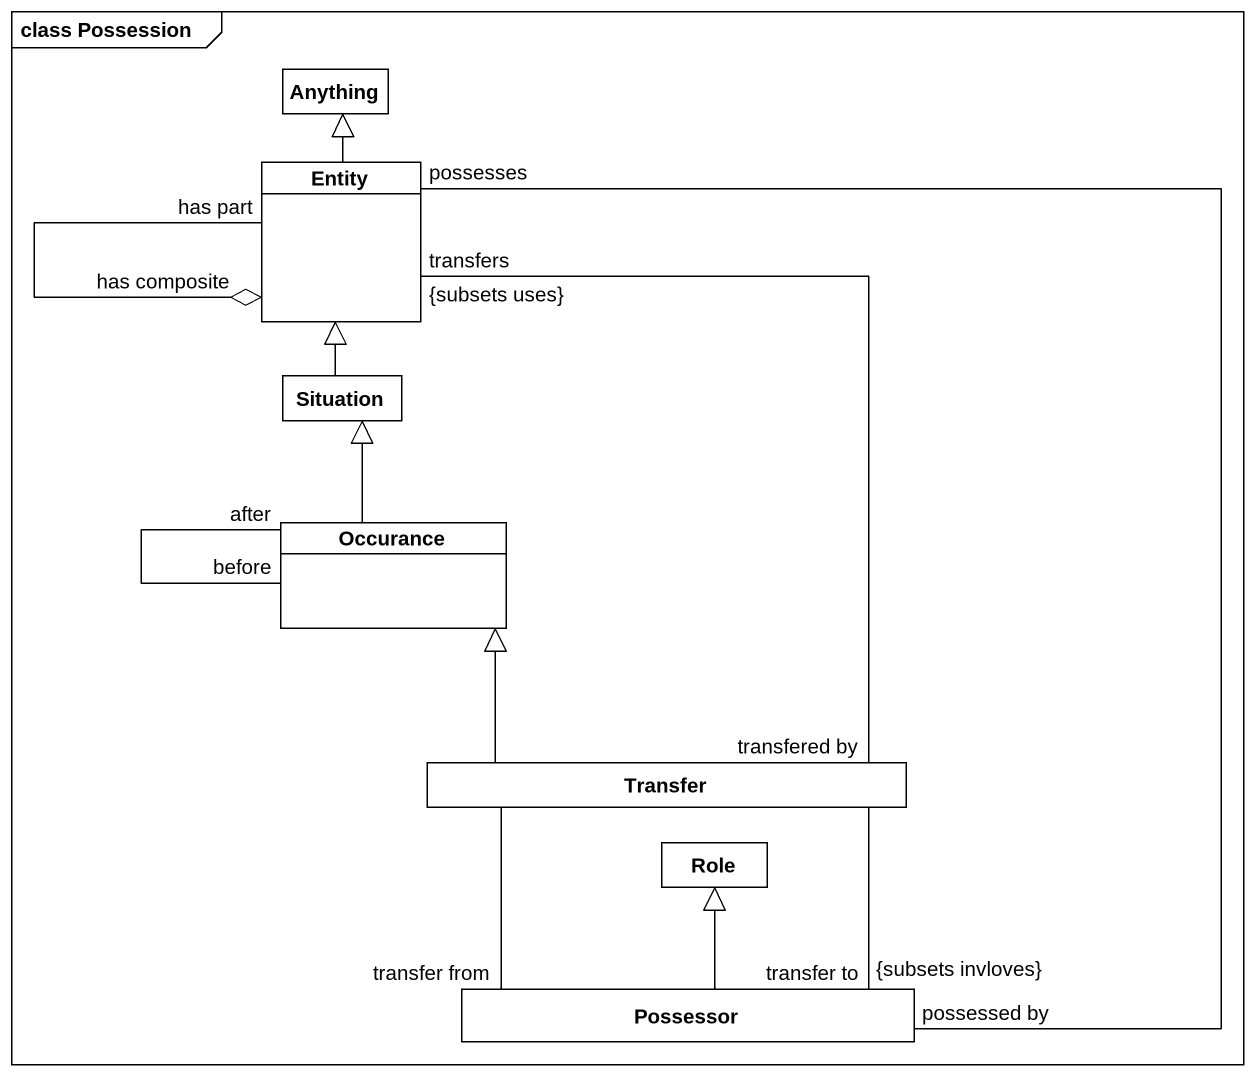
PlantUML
@startuml
mainframe class Possession
hide circle
hide empty members
class Anything
class "Entity" as Entity_
class Situation
class Occurance
class Transfer
class Role
class Possessor
Entity_ -up-|> Anything
Entity_ "has composite" o-- "has part" Entity_
Situation -up-|> Entity_
Occurance -up-|> Situation
Occurance "before" -- "after" Occurance
Transfer "transfered by" -up- "transfers\n{subsets uses}" Entity_
Transfer -up-|> Occurance
Transfer -- "transfer to\n{subsets invloves}" Possessor
Transfer -- "transfer from" Possessor
Possessor "possessed by" -up- "possesses" Entity_
Possessor -up-|> Role
@enduml
